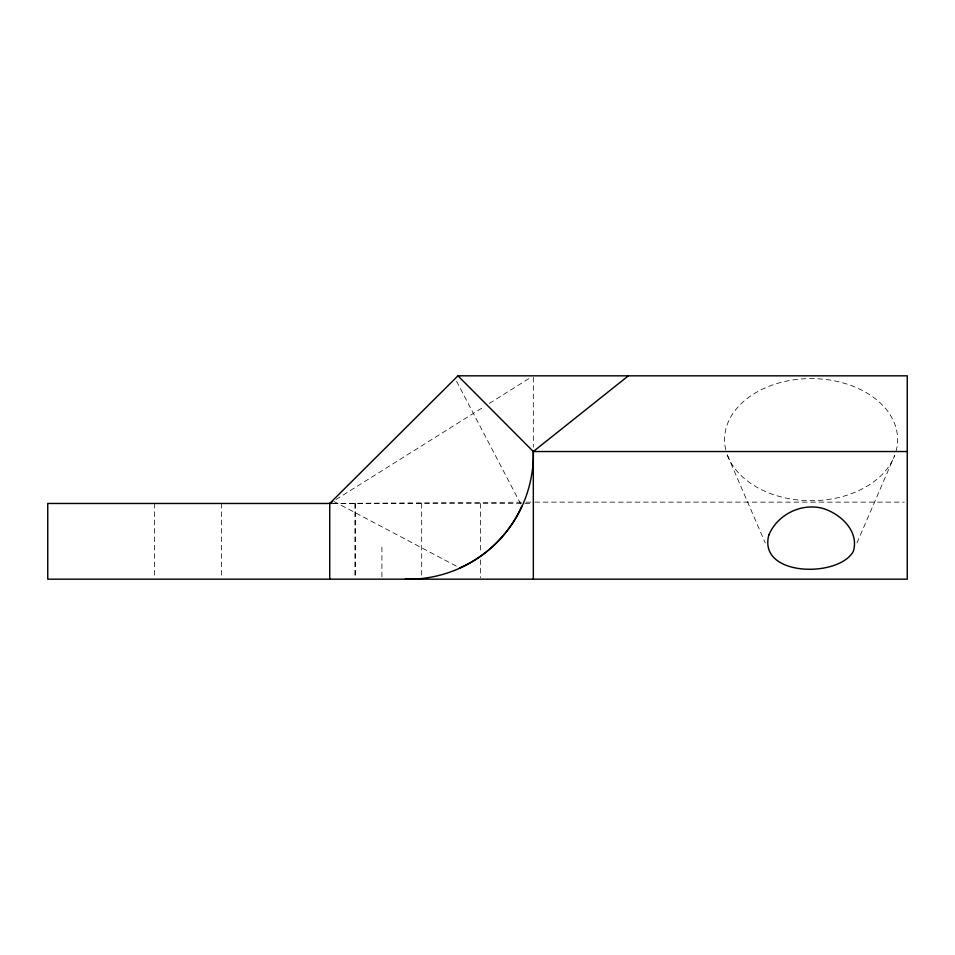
<?xml version="1.0" encoding="UTF-8"?>
<svg xmlns="http://www.w3.org/2000/svg" width="955" height="955" viewBox="0 0 955 955"><rect width="100%" height="100%" fill="white"/><g stroke="black" fill="none" stroke-linecap="round" stroke-linejoin="round"><path stroke-width="0.72" stroke-dasharray="4.78 3.58" d="M856.945 542.965L894.692 455.451A86.535 61.06 0 0 1 808.026 500.659A86.535 61.06 0 0 1 726.122 451.214M336.017 499.525L484.316 406.555M489.342 403.404L530.813 377.404M332.71 503.452L524.402 502.199M525.895 502.187L533.32 502.139M534.812 502.139L904.266 502.139M332.65 503.464L531.851 503.464M333.832 501.399L458.448 567.234M456.538 381.212L521.836 506.114M727.507 455.451L765.253 542.965M533.32 377.309L533.32 447.155M480.365 503.464L480.365 552.456M480.365 559.881L480.365 577.691M421.68 503.464L421.68 576.211M381.916 547.131L381.916 577.715M355.439 503.464L355.439 577.691M354.902 503.464L354.902 577.691M221.357 503.464L221.357 577.691M154.591 503.464L154.591 577.691M725.764 449.781A86.535 61.06 0 0 1 813.159 378.61A86.535 61.06 0 0 1 895.647 452.646"/><path stroke-width="1.43" d="M521.836 506.114C509.707 533.403 487.086 555.917 459.761 567.927M329.738 579.172L329.738 503.464L457.946 375.828L907.25 375.828L907.25 579.172L47.75 579.172L47.75 503.464L331.158 503.464M405.123 579.172A124.878 124.878 0 0 0 533.32 451.536L628.366 375.828M329.738 503.464L332.256 501.888M457.946 375.828L533.32 451.536L907.25 451.536M533.32 451.536L533.32 579.172M768.787 535.17C757.828 576.939 839.278 577.954 853.412 551.166C859.333 531.04 840.257 513.456 822.434 508.299C801.018 502.772 777.119 514.793 768.787 535.17"/></g></svg>
